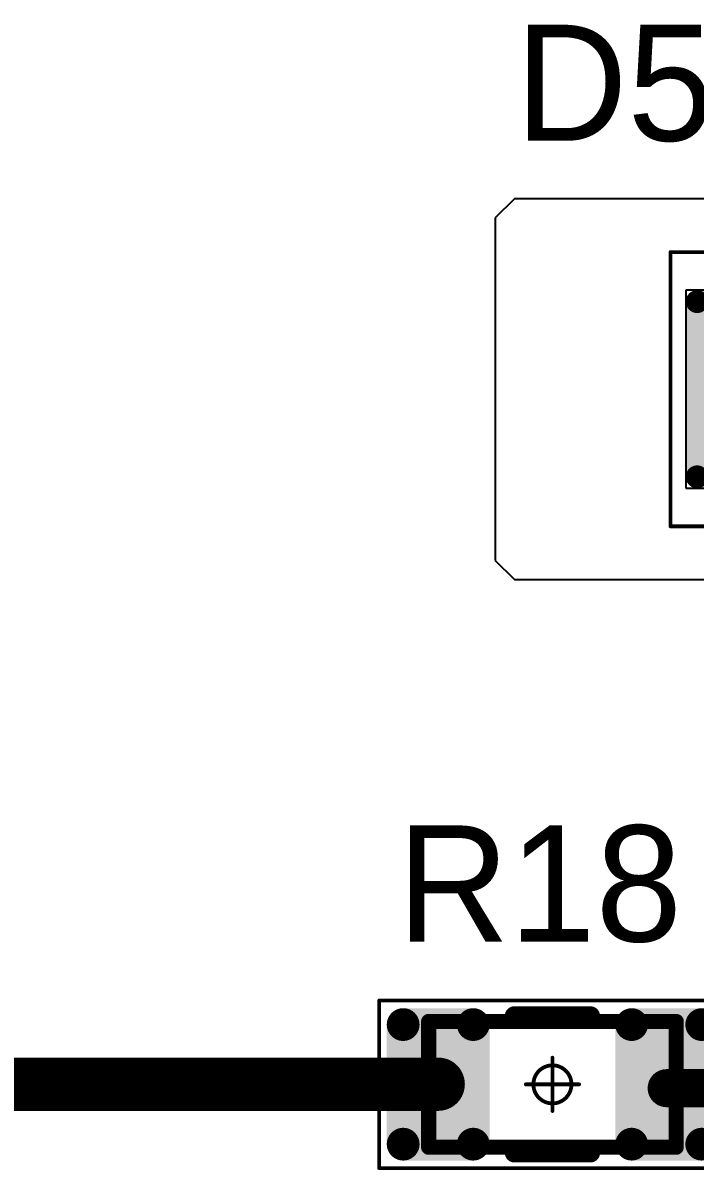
# Model space of a CAD drawing. Header units: millimetres. Extents: x 0 to 395, y 0 to 190.
# Drawn here: x 178.55 to 187.37, y 23.9 to 38.96 of the extents above; entities that cross this region are included whole.
import ezdxf

# ---------------------------------------------------------------- set-up
doc = ezdxf.new("R2010")
doc.units = ezdxf.units.MM
for name, color, linetype in [('Mechanical13', 56, 'Continuous'), ('Mechanical15', 56, 'Continuous'), ('TopLayer', 1, 'Continuous'), ('TopOverlay', 2, 'Continuous'), ('TopPaste', 8, 'Continuous'), ('TopSolder', 216, 'Continuous')]:
    doc.layers.add(name, color=color, linetype=linetype)

# ---------------------------------------------------------------- blocks, each defined once
blk = doc.blocks.new('RC1206S_1205')
at = {"layer": 'Mechanical13', "const_width": 0.1999996}
for points in [[(-1.62500056, 0.8249996199999998), (-1.62500056, -0.8249996199999998)], [(1.62500056, 0.8249996199999998), (-1.62500056, 0.8249996199999998)], [(1.62500056, 0.8249996199999998), (1.62500056, -0.8249996199999998)], [(1.62500056, -0.8249996199999998), (-1.62500056, -0.8249996199999998)]]:
    blk.add_lwpolyline(points, dxfattribs=at)
at = {"layer": 'Mechanical13', "const_width": 0.0999998}
for points in [[(-1.67500046, 0.8249996199999998, 1), (-1.57500066, 0.8249996199999998, 1)], [(-1.67500046, 0.8249996199999998, 1), (-1.57500066, 0.8249996199999998, 1)], [(1.57500066, 0.8249996199999998, 1), (1.67500046, 0.8249996199999998, 1)], [(1.57500066, 0.8249996199999998, 1), (1.67500046, 0.8249996199999998, 1)], [(-1.67500046, -0.8249996199999998, 1), (-1.57500066, -0.8249996199999998, 1)], [(-1.67500046, -0.8249996199999998, 1), (-1.57500066, -0.8249996199999998, 1)], [(1.57500066, -0.8249996199999998, 1), (1.67500046, -0.8249996199999998, 1)], [(1.57500066, -0.8249996199999998, 1), (1.67500046, -0.8249996199999998, 1)]]:
    blk.add_lwpolyline(points, format="xyb", close=True, dxfattribs=at)
at = {"layer": 'Mechanical15', "const_width": 0.0499999}
for points in [[(-2.27499926, 1.10000034), (-2.27499926, -1.10000034)], [(2.27499926, 1.10000034), (-2.27499926, 1.10000034)], [(2.27499926, 1.10000034), (2.27499926, -1.10000034)], [(0, 0.3499993), (0, -0.3499993)], [(0.3499993, 0), (-0.3499993, 0)], [(2.27499926, -1.10000034), (-2.27499926, -1.10000034)]]:
    blk.add_lwpolyline(points, dxfattribs=at)
at = {"layer": 'Mechanical15'}
for points, const_width in [([(-2.2874986, 1.10000034, 1), (-2.26249992, 1.10000034, 1)], 0.02499868), ([(-2.2874986, 1.10000034, 1), (-2.26249992, 1.10000034, 1)], 0.02499868), ([(2.26249992, 1.10000034, 1), (2.2874986, 1.10000034, 1)], 0.02499868), ([(2.26249992, 1.10000034, 1), (2.2874986, 1.10000034, 1)], 0.02499868), ([(-0.01249934, 0.3499993, 1), (0.01249934, 0.3499993, 1)], 0.02499868), ([(0.2499995, 0, 1), (-0.2499995, 0, 1)], 0.0499999), ([(-0.36249864, 0, 1), (-0.33749996, 0, 1)], 0.02499868), ([(-0.26249884, 0, 1), (-0.23750016, 0, 1)], 0.02499868), ([(0.23750016, 0, 1), (0.26249884, 0, 1)], 0.02499868), ([(0.33749996, 0, 1), (0.36249864, 0, 1)], 0.02499868), ([(-0.01249934, -0.3499993, 1), (0.01249934, -0.3499993, 1)], 0.02499868), ([(-2.2874986, -1.10000034, 1), (-2.26249992, -1.10000034, 1)], 0.02499868), ([(-2.2874986, -1.10000034, 1), (-2.26249992, -1.10000034, 1)], 0.02499868), ([(2.26249992, -1.10000034, 1), (2.2874986, -1.10000034, 1)], 0.02499868), ([(2.26249992, -1.10000034, 1), (2.2874986, -1.10000034, 1)], 0.02499868)]:
    blk.add_lwpolyline(points, format="xyb", close=True, dxfattribs=dict(at, const_width=const_width))
at = {"layer": 'TopLayer', "const_width": 0.11500104}
for points in [[(-2.01750168, 0.78499716, 1), (-1.90250064, 0.78499716, 1)], [(-1.09750352, 0.78499716, 1), (-0.98250248, 0.78499716, 1)], [(0.98250248, 0.78499716, 1), (1.09750352, 0.78499716, 1)], [(1.90250064, 0.78499716, 1), (2.01750168, 0.78499716, 1)], [(-2.01750168, -0.78499716, 1), (-1.90250064, -0.78499716, 1)], [(-1.09750352, -0.78499716, 1), (-0.98250248, -0.78499716, 1)], [(0.98250248, -0.78499716, 1), (1.09750352, -0.78499716, 1)], [(1.90250064, -0.78499716, 1), (2.01750168, -0.78499716, 1)]]:
    blk.add_lwpolyline(points, format="xyb", close=True, dxfattribs=at)
at = {"layer": 'TopLayer'}
for points in [[(-2.0750022, -0.78499716), (-0.92500196, -0.78499716), (-2.0750022, 0.78499716), (-0.92500196, 0.78499716)], [(-1.96000116, -0.8999982), (-1.040003, -0.8999982), (-1.96000116, 0.8999982), (-1.040003, 0.8999982)], [(0.92500196, -0.78499716), (2.0750022, -0.78499716), (0.92500196, 0.78499716), (2.0750022, 0.78499716)], [(1.040003, -0.8999982), (1.96000116, -0.8999982), (1.040003, 0.8999982), (1.96000116, 0.8999982)]]:
    blk.add_solid(points, dxfattribs=at)
at = {"layer": 'TopOverlay', "const_width": 0.2499995}
for points in [[(0.499999, 0.90000074), (-0.499999, 0.90000074)], [(0.499999, -0.90000074), (-0.499999, -0.90000074)]]:
    blk.add_lwpolyline(points, dxfattribs=at)
at = {"layer": 'TopOverlay', "const_width": 0.12499848}
for points in [[(-0.56249824, 0.90000074, 1), (-0.43749976, 0.90000074, 1)], [(0.43749976, 0.90000074, 1), (0.56249824, 0.90000074, 1)], [(-0.56249824, -0.90000074, 1), (-0.43749976, -0.90000074, 1)], [(0.43749976, -0.90000074, 1), (0.56249824, -0.90000074, 1)]]:
    blk.add_lwpolyline(points, format="xyb", close=True, dxfattribs=at)
at = {"layer": 'TopPaste', "const_width": 0.08999982}
for points in [[(-2.0049998, 0.78499716, 1), (-1.91500252, 0.78499716, 1)], [(-1.08500164, 0.78499716, 1), (-0.9950043599999999, 0.78499716, 1)], [(0.9950043599999999, 0.78499716, 1), (1.08500164, 0.78499716, 1)], [(1.91500252, 0.78499716, 1), (2.0049998, 0.78499716, 1)], [(-2.0049998, -0.78499716, 1), (-1.91500252, -0.78499716, 1)], [(-1.08500164, -0.78499716, 1), (-0.9950043599999999, -0.78499716, 1)], [(0.9950043599999999, -0.78499716, 1), (1.08500164, -0.78499716, 1)], [(1.91500252, -0.78499716, 1), (2.0049998, -0.78499716, 1)]]:
    blk.add_lwpolyline(points, format="xyb", close=True, dxfattribs=at)
at = {"layer": 'TopPaste'}
for points in [[(-2.05000098, -0.78499716), (-0.9500031800000001, -0.78499716), (-2.05000098, 0.78499716), (-0.9500031800000001, 0.78499716)], [(-1.96000116, -0.8749969799999999), (-1.040003, -0.8749969799999999), (-1.96000116, 0.8749969799999999), (-1.040003, 0.8749969799999999)], [(0.9500031800000001, -0.78499716), (2.05000098, -0.78499716), (0.9500031800000001, 0.78499716), (2.05000098, 0.78499716)], [(1.040003, -0.8749969799999999), (1.96000116, -0.8749969799999999), (1.040003, 0.8749969799999999), (1.96000116, 0.8749969799999999)]]:
    blk.add_solid(points, dxfattribs=at)
at = {"layer": 'TopSolder', "const_width": 0.21500084}
for points in [[(-2.06750158, 0.78499716, 1), (-1.85250074, 0.78499716, 1)], [(-1.14750342, 0.78499716, 1), (-0.93250258, 0.78499716, 1)], [(0.93250258, 0.78499716, 1), (1.14750342, 0.78499716, 1)], [(1.85250074, 0.78499716, 1), (2.06750158, 0.78499716, 1)], [(-2.06750158, -0.78499716, 1), (-1.85250074, -0.78499716, 1)], [(-1.14750342, -0.78499716, 1), (-0.93250258, -0.78499716, 1)], [(0.93250258, -0.78499716, 1), (1.14750342, -0.78499716, 1)], [(1.85250074, -0.78499716, 1), (2.06750158, -0.78499716, 1)]]:
    blk.add_lwpolyline(points, format="xyb", close=True, dxfattribs=at)
at = {"layer": 'TopSolder'}
for points in [[(-1.96000116, -0.999998), (-1.040003, -0.999998), (-1.96000116, 0.999998), (-1.040003, 0.999998)], [(1.040003, -0.999998), (1.96000116, -0.999998), (1.040003, 0.999998), (1.96000116, 0.999998)], [(-2.175002, -0.78499716), (-0.8250021599999999, -0.78499716), (-2.175002, 0.78499716), (-0.8250021599999999, 0.78499716)], [(0.8250021599999999, -0.78499716), (2.175002, -0.78499716), (0.8250021599999999, 0.78499716), (2.175002, 0.78499716)]]:
    blk.add_solid(points, dxfattribs=at)
blk = doc.blocks.new('T66G_4_1280')
at = {"layer": 'Mechanical13'}
for p, q in [((2.93559992, 0.07119874), (2.93559992, -1.00000054)), ((2.40000028, -0.4644009), (3.47119956, -0.4644009))]:
    blk.add_line(p, q, dxfattribs=at)
at = {"layer": 'Mechanical13', "const_width": 0.1999996}
for points in [[(-1.69999914, 1.49999954), (1.69999914, 1.49999954)], [(-1.69999914, -1.49999954), (-1.69999914, 1.49999954)], [(1.69999914, -1.49999954), (1.69999914, 1.49999954)], [(-1.69999914, -1.49999954), (1.69999914, -1.49999954)]]:
    blk.add_lwpolyline(points, dxfattribs=at)
at = {"layer": 'Mechanical13'}
for points, const_width in [([(-1.74999904, 1.49999954, 1), (-1.64999924, 1.49999954, 1)], 0.0999998), ([(-1.74999904, 1.49999954, 1), (-1.64999924, 1.49999954, 1)], 0.0999998), ([(1.64999924, 1.49999954, 1), (1.74999904, 1.49999954, 1)], 0.0999998), ([(1.64999924, 1.49999954, 1), (1.74999904, 1.49999954, 1)], 0.0999998), ([(1.29999994, 0, 1), (-1.29999994, 0, 1)], 0.1999996), ([(-1.34999984, 0, 1), (-1.25000004, 0, 1)], 0.0999998), ([(1.25000004, 0, 1), (1.34999984, 0, 1)], 0.0999998), ([(-1.74999904, -1.49999954, 1), (-1.64999924, -1.49999954, 1)], 0.0999998), ([(-1.74999904, -1.49999954, 1), (-1.64999924, -1.49999954, 1)], 0.0999998), ([(1.64999924, -1.49999954, 1), (1.74999904, -1.49999954, 1)], 0.0999998), ([(1.64999924, -1.49999954, 1), (1.74999904, -1.49999954, 1)], 0.0999998)]:
    blk.add_lwpolyline(points, format="xyb", close=True, dxfattribs=dict(at, const_width=const_width))
at = {"layer": 'Mechanical15', "const_width": 0.0499999}
for points in [[(-2.45000018, -1.79999894), (-2.45000018, 1.79999894)], [(-2.45000018, 1.79999894), (2.45000018, 1.79999894)], [(2.45000018, -1.79999894), (2.45000018, 1.79999894)], [(0, -0.3499993), (0, 0.3499993)], [(-0.3499993, 0), (0.3499993, 0)], [(-2.45000018, -1.79999894), (2.45000018, -1.79999894)]]:
    blk.add_lwpolyline(points, dxfattribs=at)
at = {"layer": 'Mechanical15'}
for points, const_width in [([(-2.46249952, 1.79999894, 1), (-2.43750084, 1.79999894, 1)], 0.02499868), ([(-2.46249952, 1.79999894, 1), (-2.43750084, 1.79999894, 1)], 0.02499868), ([(2.43750084, 1.79999894, 1), (2.46249952, 1.79999894, 1)], 0.02499868), ([(2.43750084, 1.79999894, 1), (2.46249952, 1.79999894, 1)], 0.02499868), ([(-0.01249934, 0.3499993, 1), (0.01249934, 0.3499993, 1)], 0.02499868), ([(0.2499995, 0, 1), (-0.2499995, 0, 1)], 0.0499999), ([(-0.36249864, 0, 1), (-0.33749996, 0, 1)], 0.02499868), ([(-0.26249884, 0, 1), (-0.23750016, 0, 1)], 0.02499868), ([(0.23750016, 0, 1), (0.26249884, 0, 1)], 0.02499868), ([(0.33749996, 0, 1), (0.36249864, 0, 1)], 0.02499868), ([(-0.01249934, -0.3499993, 1), (0.01249934, -0.3499993, 1)], 0.02499868), ([(-2.46249952, -1.79999894, 1), (-2.43750084, -1.79999894, 1)], 0.02499868), ([(-2.46249952, -1.79999894, 1), (-2.43750084, -1.79999894, 1)], 0.02499868), ([(2.43750084, -1.79999894, 1), (2.46249952, -1.79999894, 1)], 0.02499868), ([(2.43750084, -1.79999894, 1), (2.46249952, -1.79999894, 1)], 0.02499868)]:
    blk.add_lwpolyline(points, format="xyb", close=True, dxfattribs=dict(at, const_width=const_width))
at = {"layer": 'TopLayer'}
for p, q in [((-4.50000116, 2.50000008), (-4.75000066, 2.25000058)), ((-1.00000054, 2.50000008), (-4.50000116, 2.50000008)), ((-0.75000104, 2.25000058), (-1.00000054, 2.50000008)), ((1.00000054, 2.50000008), (0.75000104, 2.25000058)), ((4.50000116, 2.50000008), (1.00000054, 2.50000008)), ((4.75000066, 2.25000058), (4.50000116, 2.50000008)), ((-4.75000066, 2.25000058), (-4.75000066, -2.25000058)), ((-0.75000104, -2.25000058), (-0.75000104, 2.25000058)), ((0.75000104, 2.25000058), (0.75000104, -2.25000058)), ((4.75000066, -2.25000058), (4.75000066, 2.25000058)), ((-4.75000066, -2.25000058), (-4.50000116, -2.50000008)), ((-1.00000054, -2.50000008), (-0.75000104, -2.25000058)), ((0.75000104, -2.25000058), (1.00000054, -2.50000008)), ((4.50000116, -2.50000008), (4.75000066, -2.25000058)), ((-4.50000116, -2.50000008), (-1.00000054, -2.50000008)), ((1.00000054, -2.50000008), (4.50000116, -2.50000008))]:
    blk.add_line(p, q, dxfattribs=at)
at = {"layer": 'TopLayer', "const_width": 0.1499997}
for points in [[(-2.17499946, 1.15000024, 1), (-2.0250023, 1.15000024, 1)], [(-0.97500186, 1.15000024, 1), (-0.8250047, 1.15000024, 1)], [(0.8250047, 1.15000024, 1), (0.97500186, 1.15000024, 1)], [(2.0250023, 1.15000024, 1), (2.17499946, 1.15000024, 1)], [(-2.17499946, -1.15000024, 1), (-2.0250023, -1.15000024, 1)], [(-0.97500186, -1.15000024, 1), (-0.8250047, -1.15000024, 1)], [(0.8250047, -1.15000024, 1), (0.97500186, -1.15000024, 1)], [(2.0250023, -1.15000024, 1), (2.17499946, -1.15000024, 1)]]:
    blk.add_lwpolyline(points, format="xyb", close=True, dxfattribs=at)
at = {"layer": 'TopLayer'}
for points in [[(-0.9000032799999999, 1.29999994), (-2.10000088, 1.29999994), (-0.9000032799999999, -1.29999994), (-2.10000088, -1.29999994)], [(2.10000088, 1.29999994), (0.9000032799999999, 1.29999994), (2.10000088, -1.29999994), (0.9000032799999999, -1.29999994)], [(-0.75000358, 1.15000024), (-2.25000058, 1.15000024), (-0.75000358, -1.15000024), (-2.25000058, -1.15000024)], [(2.25000058, 1.15000024), (0.75000358, 1.15000024), (2.25000058, -1.15000024), (0.75000358, -1.15000024)]]:
    blk.add_solid(points, dxfattribs=at)
at = {"layer": 'TopOverlay'}
for p, q in [((2.928480299999999, 0.0569595), (2.928480299999999, -0.8000009399999999)), ((2.50000008, -0.37152072), (3.35696052, -0.37152072))]:
    blk.add_line(p, q, dxfattribs=at)
at = {"layer": 'TopOverlay', "const_width": 0.2499995}
for points in [[(-1.49999954, 1.52500076), (1.49999954, 1.52500076)], [(-1.49999954, -1.52500076), (1.49999954, -1.52500076)]]:
    blk.add_lwpolyline(points, dxfattribs=at)
at = {"layer": 'TopOverlay', "const_width": 0.12499848}
for points in [[(-1.56249878, 1.52500076, 1), (-1.4375003, 1.52500076, 1)], [(1.4375003, 1.52500076, 1), (1.56249878, 1.52500076, 1)], [(-1.56249878, -1.52500076, 1), (-1.4375003, -1.52500076, 1)], [(1.4375003, -1.52500076, 1), (1.56249878, -1.52500076, 1)]]:
    blk.add_lwpolyline(points, format="xyb", close=True, dxfattribs=at)
at = {"layer": 'TopPaste', "const_width": 0.12499848}
for points in [[(-2.16250012, 1.15000024, 1), (-2.03750164, 1.15000024, 1)], [(-0.9625025199999999, 1.15000024, 1), (-0.8375040399999999, 1.15000024, 1)], [(0.8375040399999999, 1.15000024, 1), (0.9625025199999999, 1.15000024, 1)], [(2.03750164, 1.15000024, 1), (2.16250012, 1.15000024, 1)], [(-2.16250012, -1.15000024, 1), (-2.03750164, -1.15000024, 1)], [(-0.9625025199999999, -1.15000024, 1), (-0.8375040399999999, -1.15000024, 1)], [(0.8375040399999999, -1.15000024, 1), (0.9625025199999999, -1.15000024, 1)], [(2.03750164, -1.15000024, 1), (2.16250012, -1.15000024, 1)]]:
    blk.add_lwpolyline(points, format="xyb", close=True, dxfattribs=at)
at = {"layer": 'TopPaste'}
for points in [[(-0.9000032799999999, 1.27499872), (-2.10000088, 1.27499872), (-0.9000032799999999, -1.27499872), (-2.10000088, -1.27499872)], [(2.10000088, 1.27499872), (0.9000032799999999, 1.27499872), (2.10000088, -1.27499872), (0.9000032799999999, -1.27499872)], [(-0.7750047999999999, 1.15000024), (-2.22499936, 1.15000024), (-0.7750047999999999, -1.15000024), (-2.22499936, -1.15000024)], [(2.22499936, 1.15000024), (0.7750047999999999, 1.15000024), (2.22499936, -1.15000024), (0.7750047999999999, -1.15000024)]]:
    blk.add_solid(points, dxfattribs=at)
at = {"layer": 'TopSolder'}
for p, q in [((-2.25000058, 1.29999994), (-2.25000058, -1.29999994)), ((-0.65000124, 1.29999994), (-2.25000058, 1.29999994)), ((-0.65000124, -1.29999994), (-0.65000124, 1.29999994)), ((0.65000124, 1.29999994), (0.65000124, -1.29999994)), ((2.25000058, 1.29999994), (0.65000124, 1.29999994)), ((2.25000058, -1.29999994), (2.25000058, 1.29999994)), ((-2.25000058, -1.29999994), (-0.65000124, -1.29999994)), ((0.65000124, -1.29999994), (2.25000058, -1.29999994))]:
    blk.add_line(p, q, dxfattribs=at)

msp = doc.modelspace()

# ---------------------------------------------------------------- linework, layer by layer
at = {"layer": 'TopLayer'}
for points, const_width in [([(156.37288258, 25.02711784), (183.99999776, 25.02711784)], 0.7000011399999999), ([(187.00000192, 24.97499958), (192.29999894, 24.97499958)], 0.499999)]:
    msp.add_lwpolyline(points, dxfattribs=dict(at, const_width=const_width))
for points, const_width in [([(183.82499684, 25.02711784, 1), (184.17499868, 25.02711784, 1)], 0.3499993), ([(186.87500344, 24.97499958, 1), (187.1250004, 24.97499958, 1)], 0.2499995)]:
    msp.add_lwpolyline(points, format="xyb", close=True, dxfattribs=dict(at, const_width=const_width))

# ---------------------------------------------------------------- block references
for name, p, rotation in [('T66G_4_1280', (189.49999692, 34.15206784), 360), ('RC1206S_1205', (185.49999984, 25.02499948), 180)]:
    msp.add_blockref(name, p, dxfattribs=dict(rotation=rotation))

# ---------------------------------------------------------------- texts
at = {"layer": 'TopOverlay'}
for s, p in [('D53', (185.0136, 37.4142)), ('R18', (183.46239914, 26.90079964))]:
    msp.add_text(s, height=1.524, dxfattribs=at).set_placement(p)

doc.saveas('drawing.dxf')
